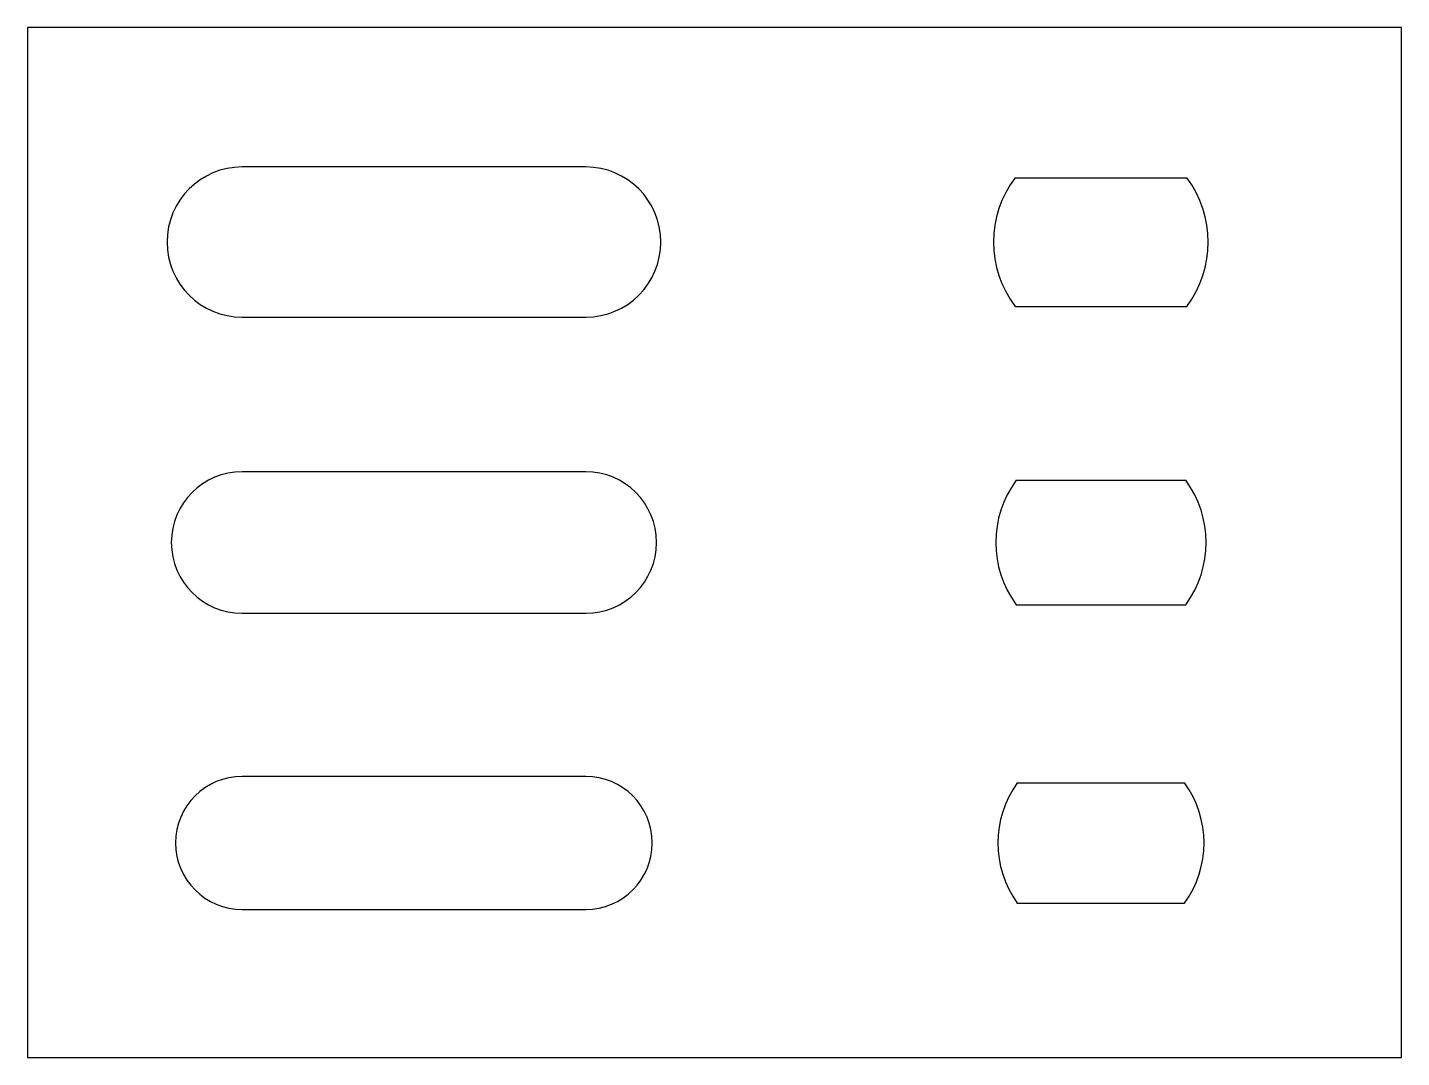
# Model space of a CAD drawing. Header units: millimetres. Extents: x 0 to 32, y 0 to 24.
import ezdxf

# ---------------------------------------------------------------- set-up
doc = ezdxf.new("R2010")
doc.units = ezdxf.units.MM

msp = doc.modelspace()

# ---------------------------------------------------------------- linework, layer by layer
for p, q in [((23, 20.5), (27, 20.5)), ((23, 17.5), (27, 17.5)), ((23.025, 13.45), (26.975, 13.45)), ((23.025, 10.55), (26.975, 10.55)), ((23.051, 6.4), (26.949, 6.4)), ((23.051, 3.6), (26.949, 3.6))]:
    msp.add_line(p, q)
msp.add_lwpolyline([(0, 0), (32, 0), (32, 24), (0, 24)], close=True)
for points in [[(5, 17.25), (13, 17.25, 1), (13, 20.75), (5, 20.75, 1)], [(5, 10.35), (13, 10.35, 1), (13, 13.65), (5, 13.65, 1)], [(5, 3.45), (13, 3.45, 1), (13, 6.55), (5, 6.55, 1)]]:
    msp.add_lwpolyline(points, format="xyb", close=True)
for centre, radius, start, end in [((25, 19), 2.5, 143.1301, 216.8699), ((25, 19), 2.5, -36.8699, 36.8699), ((25, 12), 2.45, 143.7125, 216.2875), ((25, 12), 2.45, -36.2875, 36.2875), ((25, 5), 2.4, 144.3147, 215.6853), ((25, 5), 2.4, -35.6853, 35.6853)]:
    msp.add_arc(centre, radius, start, end)

doc.saveas('drawing.dxf')
